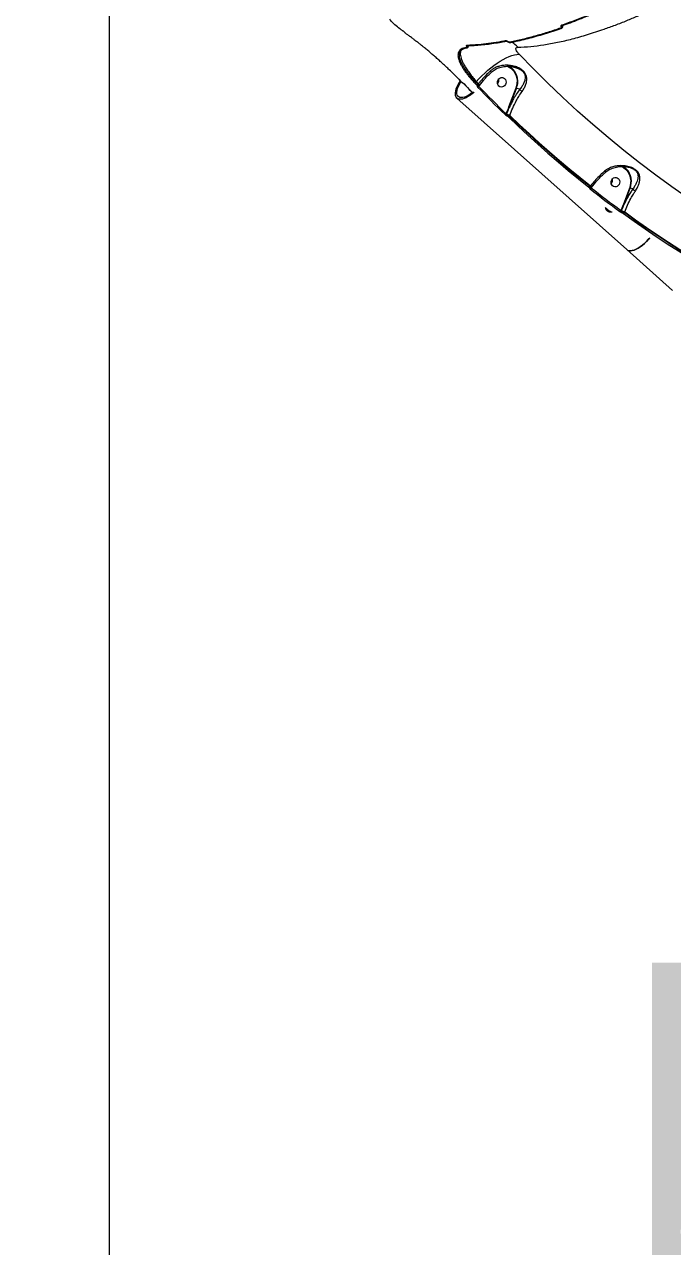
# Model space of a CAD drawing. Header units: millimetres. Extents: x -6328 to 5334, y -5037 to 4112.
# Drawn here: x -3619 to -3009, y -1223 to -73 of the extents above; entities that cross this region are included whole.
import ezdxf

# ---------------------------------------------------------------- set-up
doc = ezdxf.new("R2010")
doc.units = ezdxf.units.MM
for name, color, linetype in [('DIKOM_АРТИКУЛ', 7, 'Continuous'), ('DIKOM_ЗОНА', 80, 'Continuous'), ('DIKOM_ОБЪЕКТ', 7, 'Continuous'), ('DIKOM_РАЗМЕР_ЗОНА', 7, 'Continuous'), ('DIKOM_РАЗМЕР_ОБЪЕКТА', 7, 'Continuous')]:
    doc.layers.add(name, color=color, linetype=linetype)
doc.styles.add('style1', font='arial.ttf', dxfattribs={"width": 0.8})
doc.dimstyles.new('1-50', dxfattribs={"dimtxt": 300, "dimasz": 200, "dimexe": 100, "dimexo": 0, "dimgap": 100, "dimtad": 1, "dimtxsty": 'style1', "dimcen": 200, "dimclrd": 7, "dimclre": 7, "dimclrt": 7, "dimadec": 1, "dimazin": 2, "dimtfac": 1, "dimtmove": 0, "dimatfit": 2, "dimfxl": 0, "dimlwd": 25, "dimlwe": 18, "dimarcsym": 0})

# ---------------------------------------------------------------- blocks, each defined once
blk = doc.blocks.new('*D0')
at = {"layer": 'Defpoints', "color": 0, "transparency": 16777216}
for p in [(-3539.4, 760.3), (3333.5, 448.1), (3333.5, -4437.1)]:
    blk.add_point(p, dxfattribs=at)
at = {"layer": 'DIKOM_РАЗМЕР_ОБЪЕКТА', "color": 7, "lineweight": 18, "transparency": 16777216}
for p, q in [((-3539.4, 760.3), (-3539.4, -4537.1)), ((3333.5, 448.1), (3333.5, -4537.1))]:
    blk.add_line(p, q, dxfattribs=at)
at = {"layer": 'DIKOM_РАЗМЕР_ОБЪЕКТА', "color": 7, "lineweight": 25, "transparency": 16777216}
blk.add_line((-3339.4, -4437.1), (3133.5, -4437.1), dxfattribs=at)
at = {"layer": 'DIKOM_РАЗМЕР_ОБЪЕКТА', "color": 7, "transparency": 16777216}
for points in [[(-3339.4, -4403.8), (-3339.4, -4470.4), (-3539.4, -4437.1)], [(3133.5, -4403.8), (3133.5, -4470.4), (3333.5, -4437.1)]]:
    blk.add_solid(points, dxfattribs=at)
at = {"layer": 'DIKOM_РАЗМЕР_ОБЪЕКТА', "color": 7, "transparency": 16777216, "insert": (-103, -4183.9), "char_height": 300, "attachment_point": 5, "style": 'style1'}
blk.add_mtext('6900', dxfattribs=at)
blk = doc.blocks.new('*D1')
at = {"layer": 'Defpoints', "color": 0, "transparency": 16777216}
for p in [(-5040.9, 625.7), (5333.5, 448.1), (5333.5, -4936.8)]:
    blk.add_point(p, dxfattribs=at)
at = {"layer": 'DIKOM_РАЗМЕР_ЗОНА', "color": 7, "lineweight": 18, "transparency": 16777216}
for p, q in [((-5040.9, 625.7), (-5040.9, -5036.8)), ((5333.5, 448.1), (5333.5, -5036.8))]:
    blk.add_line(p, q, dxfattribs=at)
at = {"layer": 'DIKOM_РАЗМЕР_ЗОНА', "color": 7, "lineweight": 25, "transparency": 16777216}
blk.add_line((-4840.9, -4936.8), (5133.5, -4936.8), dxfattribs=at)
at = {"layer": 'DIKOM_РАЗМЕР_ЗОНА', "color": 7, "transparency": 16777216}
for points in [[(-4840.9, -4903.4), (-4840.9, -4970.1), (-5040.9, -4936.8)], [(5133.5, -4903.4), (5133.5, -4970.1), (5333.5, -4936.8)]]:
    blk.add_solid(points, dxfattribs=at)
at = {"layer": 'DIKOM_РАЗМЕР_ЗОНА', "color": 7, "transparency": 16777216, "insert": (-104.7, -4683.6), "char_height": 300, "attachment_point": 5, "style": 'style1'}
blk.add_mtext('10400', dxfattribs=at)
blk = doc.blocks.new('*D2')
at = {"layer": 'Defpoints', "color": 0, "transparency": 16777216}
for p in [(-5303.8, 2121.4), (-1621.1, 2121.4), (560.3, -2395.6)]:
    blk.add_point(p, dxfattribs=at)
at = {"layer": 'DIKOM_РАЗМЕР_ОБЪЕКТА', "color": 7, "lineweight": 18, "transparency": 16777216}
for p, q in [((-1621.1, 2121.4), (-5403.8, 2121.4)), ((560.3, -2395.6), (-5403.8, -2395.6))]:
    blk.add_line(p, q, dxfattribs=at)
at = {"layer": 'DIKOM_РАЗМЕР_ОБЪЕКТА', "color": 7, "lineweight": 25, "transparency": 16777216}
blk.add_line((-5303.8, -2195.6), (-5303.8, 1921.4), dxfattribs=at)
at = {"layer": 'DIKOM_РАЗМЕР_ОБЪЕКТА', "color": 7, "transparency": 16777216}
for points in [[(-5337.1, 1921.4), (-5270.4, 1921.4), (-5303.8, 2121.4)], [(-5337.1, -2195.6), (-5270.4, -2195.6), (-5303.8, -2395.6)]]:
    blk.add_solid(points, dxfattribs=at)
at = {"layer": 'DIKOM_РАЗМЕР_ОБЪЕКТА', "color": 7, "transparency": 16777216, "insert": (-5556.9, -137.1), "char_height": 300, "attachment_point": 5, "rotation": 90, "style": 'style1'}
blk.add_mtext('4500', dxfattribs=at)
blk = doc.blocks.new('*D3')
at = {"layer": 'Defpoints', "color": 0, "transparency": 16777216}
for p in [(-1814.9, 4111.7), (-5878, -3895.6), (33.3, -3895.6)]:
    blk.add_point(p, dxfattribs=at)
at = {"layer": 'DIKOM_РАЗМЕР_ЗОНА', "color": 7, "lineweight": 18, "transparency": 16777216}
for p, q in [((-1814.9, 4111.7), (-5978, 4111.7)), ((33.3, -3895.6), (-5978, -3895.6))]:
    blk.add_line(p, q, dxfattribs=at)
at = {"layer": 'DIKOM_РАЗМЕР_ЗОНА', "color": 7, "lineweight": 25, "transparency": 16777216}
blk.add_line((-5878, 3911.7), (-5878, -3695.6), dxfattribs=at)
at = {"layer": 'DIKOM_РАЗМЕР_ЗОНА', "color": 7, "transparency": 16777216}
for points in [[(-5911.3, 3911.7), (-5844.6, 3911.7), (-5878, 4111.7)], [(-5911.3, -3695.6), (-5844.6, -3695.6), (-5878, -3895.6)]]:
    blk.add_solid(points, dxfattribs=at)
at = {"layer": 'DIKOM_РАЗМЕР_ЗОНА', "color": 7, "transparency": 16777216, "insert": (-6131.2, 108), "char_height": 300, "attachment_point": 5, "rotation": 90, "style": 'style1'}
blk.add_mtext('8000', dxfattribs=at)

msp = doc.modelspace()

# ---------------------------------------------------------------- linework, layer by layer
at = {"layer": 'DIKOM_ЗОНА', "color": 3, "lineweight": 15}
msp.add_lwpolyline([(-2227.791, 4022.501, -0.40041339), (-924.694, 3567.218), (-783.266, 3290.817), (-574.315, 2882.448, 0.28156909), (-351.757, 2746.326), (3559.672, 2746.326, -0.23145362), (4743.738, 2167.188, -0.57475866), (2938.453, -2322.602, 0.34414921), (2725.867, -2545.064, -0.38527663), (1233.33, -3895.616), (300.314, -3895.616, -0.36360171), (-860.648, -2922.741, 0.36360171), (-1106.793, -2716.473), (-1724.025, -2716.473, -0.34915452), (-2514.764, -2087.631, 0.32427644), (-2736.03, -1894.92, -0.38827162), (-5040.908, 625.746), (-5040.908, 2102.661, -0.2943872), (-4453.774, 3013.453), (-2227.791, 4022.501)], format="xyb", dxfattribs=at)
at = {"layer": 'DIKOM_ОБЪЕКТ', "color": 7, "linetype": 'Continuous', "lineweight": 15}
for p, q in [((-3113.953, -77.051), (-3113.92, -77.039)), ((-3113.192, -74.467), (-3113.195, -74.471)), ((-3165.98, -89.112), (-3165.998, -89.116)), ((-3164.594, -89.477), (-3164.434, -89.601)), ((-3208.04, -97.59), (-3207.865, -97.427)), ((-3207.053, -96.667), (-3207.078, -96.686)), ((-3207.047, -96.732), (-3206.638, -96.503)), ((-3202.689, -95.273), (-3202.732, -95.28)), ((-3202.32, -93.364), (-3202.32, -93.364)), ((-3158.726, -113.453), (-3157.475, -113.764)), ((-3210.513, -124.945), (-3208.473, -127.08)), ((-3191.118, -130.944), (-3187.172, -125.959)), ((-3187.172, -125.959), (-3187.113, -125.885)), ((-3179.416, -118), (-3179.424, -118.005)), ((-3194.429, -127.701), (-3193.987, -127.239)), ((-3191.994, -129.325), (-3192.391, -129.834)), ((-3191.654, -131.63), (-3191.118, -130.944)), ((-3191.578, -131.204), (-3191.121, -130.619)), ((-3191.121, -130.619), (-3191.11, -130.601)), ((-3156.816, -133.332), (-3163.615, -151.221)), ((-3162.983, -151.444), (-3156.183, -133.555)), ((-3152.971, -134.276), (-3156.183, -133.555)), ((-3212.216, -142.667), (-3052.447, -285.271)), ((-3165.515, -158.09), (-3165.434, -157.875)), ((-3162.732, -159.59), (-3162.484, -158.938)), ((-3051.09, -207.621), (-3050.71, -207.699)), ((-3086.607, -225.318), (-3087.005, -225.827)), ((-3086.087, -227.063), (-3085.734, -226.611)), ((-3086.038, -227.329), (-3085.731, -226.936)), ((-3085.734, -226.611), (-3085.726, -226.599)), ((-3085.731, -226.936), (-3081.776, -221.94)), ((-3081.776, -221.94), (-3081.524, -221.618)), ((-3049.87, -227.282), (-3055.589, -242.331)), ((-3054.957, -242.554), (-3049.237, -227.505)), ((-3046.689, -228.077), (-3049.237, -227.505)), ((-3071.66, -246.551), (-3072.208, -246.149)), ((-3068.136, -249.558), (-3070.506, -247.837)), ((-3057.911, -248.543), (-3057.959, -248.67)), ((-3055.589, -242.331), (-3057.911, -248.543)), ((-3057.465, -249.136), (-3057.321, -248.756)), ((-3054.61, -250.447), (-3054.371, -249.818)), ((-3052.447, -285.271), (-3009.371, -323.718))]:
    msp.add_line(p, q, dxfattribs=at)
at = {"layer": 'DIKOM_ОБЪЕКТ', "color": 7, "linetype": 'Continuous', "lineweight": 15, "flags": 128}
for points in [[(-3164.412, -89.458), (-3164.453, -89.478), (-3164.489, -89.492), (-3164.521, -89.501), (-3164.549, -89.505), (-3164.572, -89.503), (-3164.591, -89.495), (-3164.605, -89.483), (-3164.614, -89.465)], [(-3161.554, -90.316), (-3161.542, -90.313), (-3161.502, -90.303)], [(-3193.987, -127.239), (-3191.486, -124.442), (-3188.848, -121.707), (-3186.096, -119.058), (-3183.257, -116.519), (-3180.355, -114.114), (-3177.418, -111.865), (-3174.471, -109.792), (-3171.543, -107.914), (-3168.659, -106.248), (-3165.845, -104.809), (-3163.129, -103.611), (-3160.534, -102.664), (-3158.083, -101.977), (-3155.8, -101.556), (-3153.706, -101.406)], [(-2994.433, -237.076), (-3009.936, -226.258), (-3025.248, -215.126), (-3040.365, -203.683), (-3055.282, -191.933), (-3069.994, -179.879), (-3084.496, -167.526), (-3098.784, -154.877), (-3112.854, -141.936), (-3126.7, -128.708), (-3140.319, -115.196), (-3153.706, -101.406)], [(-3164.769, -112.683), (-3163.188, -113.412), (-3161.397, -114.585), (-3159.795, -116.047), (-3158.418, -117.765), (-3157.294, -119.701), (-3156.449, -121.815), (-3155.9, -124.058), (-3155.661, -126.382), (-3155.736, -128.737), (-3156.124, -131.071), (-3156.816, -133.332)], [(-3156.183, -133.555), (-3155.47, -131.223), (-3155.07, -128.817), (-3154.993, -126.388), (-3155.239, -123.991), (-3155.805, -121.678), (-3156.677, -119.499), (-3157.835, -117.501), (-3159.256, -115.73), (-3160.908, -114.223), (-3162.754, -113.013), (-3163.616, -112.583)], [(-3210.513, -124.945), (-3210.507, -124.951), (-3210.441, -124.989)], [(-3208.401, -127.124), (-3208.656, -126.857), (-3208.911, -126.59), (-3209.166, -126.324), (-3209.421, -126.057), (-3209.676, -125.79), (-3209.931, -125.523), (-3210.186, -125.256), (-3210.441, -124.989)], [(-3166.623, -129.997), (-3167.375, -131.001), (-3168.343, -131.743), (-3169.446, -132.162), (-3170.597, -132.225), (-3171.702, -131.927), (-3172.671, -131.292), (-3173.426, -130.372), (-3173.906, -129.24), (-3174.071, -127.989), (-3173.909, -126.72), (-3173.432, -125.536), (-3172.679, -124.532), (-3171.712, -123.79), (-3170.608, -123.371), (-3169.457, -123.308), (-3168.353, -123.606), (-3167.384, -124.241), (-3166.629, -125.161), (-3166.149, -126.293), (-3165.984, -127.544), (-3166.146, -128.813), (-3166.623, -129.997)], [(-3196.073, -137.305), (-3197.467, -138.456), (-3199.49, -139.952), (-3201.492, -141.226), (-3203.438, -142.258), (-3205.296, -143.028), (-3207.032, -143.523), (-3208.618, -143.736), (-3210.026, -143.663), (-3211.232, -143.305), (-3212.216, -142.667), (-3212.961, -141.762), (-3213.453, -140.604), (-3213.685, -139.213), (-3213.653, -137.614), (-3213.357, -135.832), (-3212.802, -133.9), (-3211.998, -131.849), (-3210.958, -129.716), (-3209.701, -127.536), (-3209.051, -126.522)], [(-3197.087, -137.001), (-3197.778, -137.552), (-3199.688, -138.934), (-3201.57, -140.094), (-3203.39, -141.01), (-3205.114, -141.664), (-3206.71, -142.046), (-3208.148, -142.148), (-3209.401, -141.967), (-3210.446, -141.507), (-3211.264, -140.777), (-3211.838, -139.791), (-3212.16, -138.566), (-3212.222, -137.126), (-3212.023, -135.497), (-3211.568, -133.71), (-3210.864, -131.798), (-3209.925, -129.797), (-3208.768, -127.744), (-3208.417, -127.18)], [(-3208.473, -127.08), (-3208.468, -127.086), (-3208.401, -127.124)], [(-3206.698, -128.446), (-3206.81, -128.383), (-3206.935, -128.271)], [(-3205.54, -129.37), (-3205.533, -129.377), (-3205.465, -129.414)], [(-3197.646, -137.449), (-3199.106, -135.961), (-3202.292, -132.695), (-3205.465, -129.414)], [(-3195.484, -128.344), (-3195.229, -128.611), (-3194.975, -128.878), (-3194.72, -129.145), (-3194.465, -129.412), (-3194.21, -129.679), (-3193.955, -129.945), (-3193.7, -130.212), (-3193.445, -130.479)], [(-3192.391, -129.834), (-3192.646, -129.568), (-3192.901, -129.301), (-3193.156, -129.035), (-3193.411, -128.768), (-3193.666, -128.502), (-3193.92, -128.235), (-3194.175, -127.968), (-3194.429, -127.701)], [(-3193.987, -127.239), (-3193.738, -127.5), (-3193.489, -127.761), (-3193.24, -128.022), (-3192.991, -128.283), (-3192.742, -128.544), (-3192.492, -128.804), (-3192.243, -129.065), (-3191.994, -129.325)], [(-3192.708, -132.275), (-3189.535, -135.557), (-3186.35, -138.823), (-3183.151, -142.074), (-3179.94, -145.31), (-3176.716, -148.531), (-3173.48, -151.736), (-3170.231, -154.926), (-3166.97, -158.101)], [(-3165.937, -157.434), (-3169.195, -154.262), (-3172.441, -151.074), (-3175.675, -147.871), (-3178.896, -144.653), (-3182.104, -141.42), (-3185.3, -138.172), (-3188.483, -134.908), (-3191.654, -131.63)], [(-3163.761, -160.259), (-3154.608, -168.976), (-3145.361, -177.572), (-3136.021, -186.047), (-3126.59, -194.398), (-3117.068, -202.625), (-3107.457, -210.727), (-3097.758, -218.703), (-3087.971, -226.551)], [(-3087.005, -225.827), (-3096.783, -217.986), (-3106.474, -210.017), (-3116.078, -201.921), (-3125.592, -193.701), (-3135.015, -185.357), (-3144.347, -176.889), (-3153.587, -168.3), (-3162.732, -159.59)], [(-3162.484, -158.938), (-3153.321, -167.668), (-3144.065, -176.276), (-3134.714, -184.762), (-3125.272, -193.125), (-3115.739, -201.362), (-3106.116, -209.475), (-3096.405, -217.46), (-3086.607, -225.318)], [(-3057.374, -206.921), (-3057.329, -206.94), (-3055.359, -208.003), (-3053.577, -209.399), (-3052.026, -211.094), (-3050.742, -213.049), (-3049.757, -215.215), (-3049.095, -217.54), (-3048.771, -219.969), (-3048.795, -222.441), (-3049.164, -224.899), (-3049.87, -227.282)], [(-3059.711, -224.039), (-3060.464, -225.043), (-3061.431, -225.784), (-3062.535, -226.204), (-3063.686, -226.267), (-3064.79, -225.969), (-3065.76, -225.334), (-3066.514, -224.414), (-3066.994, -223.282), (-3067.159, -222.031), (-3066.997, -220.762), (-3066.52, -219.577), (-3065.768, -218.574), (-3064.8, -217.832), (-3063.697, -217.413), (-3062.546, -217.35), (-3061.441, -217.648), (-3060.472, -218.283), (-3059.717, -219.203), (-3059.238, -220.335), (-3059.072, -221.586), (-3059.234, -222.855), (-3059.711, -224.039)], [(-3049.237, -227.505), (-3048.538, -225.179), (-3048.151, -222.781), (-3048.084, -220.364), (-3048.337, -217.978), (-3048.907, -215.677), (-3049.78, -213.509), (-3050.938, -211.523), (-3052.354, -209.761), (-3054, -208.261), (-3055.839, -207.057), (-3055.979, -206.981)], [(-3087.005, -228.054), (-3083.529, -230.78), (-3080.042, -233.49), (-3076.545, -236.184), (-3073.037, -238.862), (-3069.519, -241.524), (-3065.99, -244.17), (-3062.452, -246.799), (-3058.903, -249.413)], [(-3057.959, -248.67), (-3061.505, -246.059), (-3065.04, -243.432), (-3068.566, -240.788), (-3072.081, -238.129), (-3075.586, -235.453), (-3079.081, -232.761), (-3082.565, -230.053), (-3086.038, -227.329)], [(-3055.549, -251.192), (-3045.361, -258.521), (-3035.093, -265.716), (-3024.744, -272.777), (-3014.318, -279.703), (-3003.815, -286.492), (-2993.237, -293.143), (-2982.585, -299.656), (-2971.861, -306.031)], [(-2970.99, -305.241), (-2981.706, -298.872), (-2992.349, -292.364), (-3002.919, -285.718), (-3013.413, -278.935), (-3023.83, -272.015), (-3034.17, -264.96), (-3044.43, -257.771), (-3054.61, -250.447)], [(-3054.371, -249.818), (-3044.172, -257.157), (-3033.891, -264.362), (-3023.531, -271.432), (-3013.093, -278.366), (-3002.578, -285.162), (-2991.987, -291.821), (-2981.322, -298.341), (-2970.584, -304.722)], [(-3030.898, -274.425), (-3031.842, -275.514), (-3033.724, -277.508), (-3035.687, -279.367), (-3037.697, -281.059), (-3039.721, -282.555), (-3041.723, -283.83), (-3043.669, -284.861), (-3045.526, -285.631), (-3047.263, -286.127), (-3048.848, -286.34), (-3050.256, -286.267), (-3051.463, -285.908), (-3052.447, -285.271)], [(-3052.447, -285.271), (-3051.463, -285.908), (-3050.256, -286.267), (-3048.848, -286.34), (-3047.263, -286.127), (-3045.526, -285.631), (-3043.669, -284.861), (-3041.723, -283.83), (-3039.721, -282.555), (-3037.697, -281.059), (-3035.687, -279.367), (-3033.724, -277.508), (-3031.842, -275.514), (-3030.898, -274.425)]]:
    msp.add_lwpolyline(points, dxfattribs=at)
at = {"layer": 'DIKOM_ОБЪЕКТ', "color": 7, "linetype": 'Continuous', "lineweight": 15}
for centre, radius, start, end in [((-3114.1, -76.399), 0.669, 214.402685, 282.669588), ((-3114.481, -73.945), 1.547, 277.706097, 340.840345), ((-3113.355, -73.83), 0.66, 213.869393, 284.107048), ((-3166.11, -88.388), 0.737, 217.808473, 278.722304), ((-3161.659, -89.596), 0.727, 217.481034, 278.355693), ((-3180.745, -118.741), 35.161, 42.812432, 54.862616), ((-3207.605, -95.913), 0.935, 226.027261, 304.29261), ((-3202.822, -94.452), 0.832, 221.476889, 276.188691), ((-3203.193, -92.524), 1.491, 268.36243, 327.415545), ((-3202.346, -92.587), 0.777, 219.280463, 272.5006), ((-3178.836, -115.71), 2.37, 216.643834, 255.62238), ((-3177.744, -126.035), 4.958, 320.491107, 14.222026), ((-3195.707, -126.791), 1.569, 278.162645, 324.531754), ((-3193.668, -128.93), 1.565, 278.217562, 324.697914), ((-3192.446, -130.724), 0.91, 226.041087, 277.817679), ((-3192.925, -130.738), 1.552, 278.007916, 324.945383), ((-3193.199, -131.105), 2.149, 13.56433, 55.893796), ((-3190.414, -130.165), 1.05, 216.616, 227.865797), ((-3154.881, -128.858), 4.874, 246.61732, 254.505782), ((-3148.999, -132.553), 4.329, 203.454684, 243.991179), ((-3167.196, -156.615), 1.502, 278.678822, 327.004549), ((-3159.304, -162.903), 8.292, 141.585127, 148.699854), ((-3164.18, -153.553), 4.5, 248.885333, 253.826576), ((-3164.549, -158.515), 1.055, 156.235188, 219.269793), ((-3173.266, -184.246), 27.509, 66.923595, 73.45712), ((-3163.996, -158.771), 1.507, 279.001479, 327.068428), ((-3161.681, -146.747), 4.874, 246.61732, 254.505782), ((-3088.232, -225.196), 1.38, 280.890967, 332.78102), ((-3086.952, -226.575), 0.907, 233.624074, 275.393071), ((-3087.258, -226.709), 1.369, 280.646109, 333.043715), ((-3087.781, -227.069), 2.109, 12.897793, 56.150667), ((-3085.027, -226.158), 1.05, 216.615679, 227.865598), ((-3070.833, -220.077), 4.958, 320.491109, 14.222024), ((-3047.935, -222.808), 4.874, 246.617723, 254.505602), ((-3070.524, -246.398), 0.975, 201.113176, 234.953463), ((-3059.163, -248.11), 1.328, 281.302469, 335.063216), ((-3055.754, -243.482), 5.502, 246.923823, 253.457205), ((-3056.517, -249.552), 1.035, 156.341488, 226.700106), ((-3065.154, -275.127), 27.51, 66.923823, 73.457205), ((-3053.655, -237.857), 4.874, 246.617555, 254.505845), ((-3055.819, -249.886), 1.333, 281.658629, 335.106393)]:
    msp.add_arc(centre, radius, start, end, dxfattribs=at)
for points, knots in [([(-3154.951, -94.845), (-3150.949, -94.651), (-3143.099, -94.269), (-3130.532, -92.636), (-3117.51, -90.27), (-3103.818, -87.062), (-3089.256, -82.959), (-3075.644, -78.501), (-3063.193, -73.968), (-3052.679, -69.847), (-3042.328, -65.525), (-3032.162, -61.039), (-3021.847, -56.249), (-3009.156, -50.07), (-2994.001, -42.25), (-2976.493, -32.597), (-2959.458, -22.625), (-2942.976, -12.454), (-2927.686, -2.56), (-2913.129, 7.265), (-2899.58, 16.759), (-2886.303, 26.399), (-2871.884, 37.227), (-2856.639, 49.123), (-2840.647, 62.128), (-2826.075, 74.449), (-2812.434, 86.406), (-2799.938, 97.729), (-2787.885, 109.013), (-2774.996, 121.471), (-2761.624, 134.896), (-2747.894, 149.275), (-2735.654, 162.638), (-2724.439, 175.382), (-2714.38, 187.261), (-2704.883, 198.919), (-2695.912, 210.388), (-2687.277, 221.867), (-2681.871, 229.478), (-2679.165, 233.286)], [0, 0, 0, 0, 0.03211084, 0.06298073, 0.0939441, 0.12526429, 0.15668208, 0.18983496, 0.21178607, 0.23377066, 0.25370409, 0.27363751, 0.29367177, 0.31370603, 0.34663874, 0.37968469, 0.41182079, 0.44122619, 0.47071198, 0.49604721, 0.52143372, 0.54552731, 0.56966493, 0.60185394, 0.63130746, 0.66084137, 0.68621742, 0.71164472, 0.7357766, 0.75995246, 0.7922219, 0.82174864, 0.85135581, 0.87679417, 0.90228378, 0.92647429, 0.95070876, 0.97533125, 1, 1, 1, 1]), ([(-3262.663, -79.684), (-3262.879, -79.543), (-3263.957, -78.838), (-3266.682, -76.933), (-3270.555, -73.711), (-3273.765, -70.716), (-3275.225, -68.843), (-3275.46, -68.541)], [0, 0, 0, 0, 0.04434027, 0.22170887, 0.57649439, 0.93179635, 1, 1, 1, 1]), ([(-3081.063, -61.352), (-3081.558, -61.564), (-3084.031, -62.621), (-3090.827, -65.463), (-3101.358, -69.671), (-3109.719, -72.688), (-3113.903, -74.198)], [0, 0, 0, 0, 0.04414271, 0.22072106, 0.61001616, 1, 1, 1, 1]), ([(-3113.196, -74.465), (-3110.647, -73.556), (-3105.373, -71.677), (-3097.241, -68.567), (-3088.861, -65.224), (-3083.2, -62.828), (-3080.375, -61.632)], [0, 0, 0, 0, 0.23842871, 0.49322038, 0.74714169, 1, 1, 1, 1]), ([(-3261.225, -81.006), (-3261.253, -80.976), (-3261.377, -80.841), (-3261.634, -80.575), (-3262.003, -80.219), (-3262.385, -79.882), (-3262.568, -79.752), (-3262.663, -79.684)], [0, 0, 0, 0, 0.0490732, 0.2179129, 0.42667151, 0.7022436, 1, 1, 1, 1]), ([(-3114.651, -76.777), (-3118.784, -78.169), (-3127.055, -80.955), (-3139.095, -84.494), (-3150.884, -87.601), (-3158.45, -89.225), (-3162.236, -90.039)], [0, 0, 0, 0, 0.24887394, 0.49819392, 0.74886905, 1, 1, 1, 1]), ([(-3161.512, -90.263), (-3161.046, -90.173), (-3158.176, -89.616), (-3152.748, -88.378), (-3145.225, -86.539), (-3137.542, -84.464), (-3129.72, -82.174), (-3121.859, -79.711), (-3116.543, -77.903), (-3113.929, -77.014)], [0, 0, 0, 0, 0.03139827, 0.19354931, 0.35580797, 0.51813895, 0.68050645, 0.84286258, 1, 1, 1, 1]), ([(-3114.274, -75.478), (-3114.209, -75.602), (-3114.081, -75.85), (-3114.08, -76.209), (-3114.222, -76.52), (-3114.446, -76.697), (-3114.613, -76.762), (-3114.651, -76.777)], [0, 0, 0, 0, 0.22109919, 0.44185068, 0.6744982, 0.92512971, 1, 1, 1, 1]), ([(-3113.903, -74.198), (-3113.94, -74.213), (-3114.103, -74.276), (-3114.324, -74.451), (-3114.466, -74.756), (-3114.464, -75.111), (-3114.337, -75.356), (-3114.274, -75.478)], [0, 0, 0, 0, 0.07334002, 0.32252886, 0.55505049, 0.77738371, 1, 1, 1, 1]), ([(-3113.963, -77.021), (-3113.814, -76.973), (-3113.437, -76.851), (-3113.015, -76.396), (-3112.756, -75.972), (-3112.754, -75.74), (-3112.754, -75.735)], [0, 0, 0, 0, 0.24924005, 0.62719536, 0.99251338, 1, 1, 1, 1]), ([(-3112.756, -75.736), (-3112.753, -75.729), (-3112.67, -75.54), (-3112.721, -75.083), (-3112.919, -74.664), (-3113.02, -74.453)], [0, 0, 0, 0, 0.01799397, 0.50471661, 1, 1, 1, 1]), ([(-3112.736, -75.769), (-3112.671, -75.429), (-3112.553, -74.815), (-3112.368, -74.346), (-3112.285, -74.136)], [0, 0, 0, 0, 0.5546896, 1, 1, 1, 1]), ([(-3259.737, -82.376), (-3259.843, -82.298), (-3260.055, -82.143), (-3260.461, -81.781), (-3260.868, -81.388), (-3261.109, -81.13), (-3261.225, -81.006)], [0, 0, 0, 0, 0.29746358, 0.5890265, 0.8028446, 1, 1, 1, 1]), ([(-3254.337, -86.249), (-3255.339, -85.509), (-3257.357, -84.018), (-3258.94, -82.926), (-3259.737, -82.376)], [0, 0, 0, 0, 0.49649173, 1, 1, 1, 1]), ([(-3210.441, -124.989), (-3211.856, -123.523), (-3214.71, -120.566), (-3218.777, -116.58), (-3222.39, -113.141), (-3225.497, -110.256), (-3228.668, -107.379), (-3231.837, -104.566), (-3234.965, -101.849), (-3238.043, -99.229), (-3241.086, -96.689), (-3244.025, -94.284), (-3246.827, -92.037), (-3249.479, -89.949), (-3252.016, -87.991), (-3253.562, -86.831), (-3254.337, -86.249)], [0, 0, 0, 0, 0.10130455, 0.20432453, 0.26932343, 0.3347703, 0.40163205, 0.46898375, 0.5341683, 0.59980778, 0.66688251, 0.73445322, 0.79966531, 0.86533087, 0.93242079, 1, 1, 1, 1]), ([(-3166.692, -88.839), (-3167.106, -88.919), (-3169.179, -89.315), (-3174.513, -90.268), (-3182.521, -91.465), (-3192.631, -92.597), (-3199.256, -92.907), (-3202.947, -93.079)], [0, 0, 0, 0, 0.03216595, 0.16083521, 0.41839607, 0.67595693, 1, 1, 1, 1]), ([(-3202.315, -93.34), (-3200.716, -93.289), (-3197.018, -93.17), (-3191.014, -92.718), (-3184.354, -92.035), (-3177.524, -91.112), (-3171.409, -90.139), (-3167.502, -89.382), (-3165.985, -89.088)], [0, 0, 0, 0, 0.14177693, 0.32775838, 0.51316673, 0.69785078, 0.88267147, 1, 1, 1, 1]), ([(-3164.412, -89.458), (-3164.437, -89.436), (-3164.552, -89.334), (-3164.829, -89.148), (-3165.276, -88.949), (-3165.964, -88.774), (-3166.401, -88.813), (-3166.692, -88.839)], [0, 0, 0, 0, 0.03493693, 0.1620442, 0.33627578, 0.55916765, 1, 1, 1, 1]), ([(-3165.997, -89.12), (-3165.972, -89.114), (-3165.848, -89.086), (-3165.521, -89.092), (-3165.115, -89.195), (-3164.853, -89.311), (-3164.705, -89.403), (-3164.621, -89.468), (-3164.569, -89.517), (-3164.541, -89.55), (-3164.534, -89.56), (-3164.532, -89.563)], [0, 0, 0, 0, 0.09315187, 0.46858472, 0.68898941, 0.81293581, 0.87581062, 0.91560274, 0.94783559, 0.98206875, 1, 1, 1, 1]), ([(-3164.434, -89.601), (-3164.33, -89.689), (-3164.048, -89.926), (-3163.466, -90.176), (-3162.753, -90.358), (-3162.095, -90.41), (-3161.709, -90.326), (-3161.559, -90.293)], [0, 0, 0, 0, 0.11979465, 0.32349493, 0.55524717, 0.82678476, 1, 1, 1, 1]), ([(-3162.236, -90.039), (-3162.518, -90.067), (-3162.936, -90.109), (-3163.591, -89.945), (-3164.015, -89.756), (-3164.279, -89.578), (-3164.389, -89.479), (-3164.412, -89.458)], [0, 0, 0, 0, 0.44560859, 0.66233718, 0.83648548, 0.96573309, 1, 1, 1, 1]), ([(-3208.254, -96.586), (-3208.857, -97.066), (-3210.072, -98.034), (-3210.912, -99.839), (-3211.233, -101.665), (-3211.201, -103.403), (-3210.867, -105.335), (-3210.227, -107.43), (-3209.304, -109.661), (-3208.09, -112.029), (-3206.869, -114.128), (-3205.949, -115.477), (-3205.631, -115.943)], [0, 0, 0, 0, 0.14273123, 0.28781861, 0.38075923, 0.47434713, 0.56997958, 0.66631964, 0.75955429, 0.85344354, 0.94939551, 1, 1, 1, 1]), ([(-3194.429, -127.701), (-3196.125, -125.864), (-3198.692, -123.085), (-3201.595, -119.471), (-3204.215, -115.949), (-3206.351, -112.594), (-3207.951, -109.482), (-3209.173, -106.554), (-3209.82, -103.918), (-3209.885, -101.617), (-3209.55, -99.819), (-3209.068, -98.512), (-3208.402, -97.923), (-3208.296, -97.828)], [0, 0, 0, 0, 0.14304458, 0.21643125, 0.29035738, 0.43340173, 0.50680947, 0.58076296, 0.72327955, 0.79641441, 0.87009043, 0.97920565, 1, 1, 1, 1]), ([(-3207.807, -97.356), (-3207.973, -97.492), (-3208.606, -98.011), (-3209.032, -99.401), (-3209.147, -101.428), (-3208.76, -103.731), (-3207.923, -106.36), (-3206.617, -109.306), (-3204.877, -112.52), (-3202.724, -115.961), (-3200.166, -119.594), (-3197.275, -123.362), (-3195.082, -125.948), (-3193.987, -127.239)], [0, 0, 0, 0, 0.03937163, 0.15012602, 0.24425403, 0.33867328, 0.43280111, 0.52725082, 0.621995, 0.71644466, 0.810865, 0.90557957, 1, 1, 1, 1]), ([(-3203.446, -95.003), (-3204.376, -95.16), (-3206.249, -95.476), (-3207.583, -96.214), (-3208.254, -96.586)], [0, 0, 0, 0, 0.49649265, 1, 1, 1, 1]), ([(-3207.851, -97.452), (-3207.741, -97.324), (-3207.514, -97.06), (-3207.17, -96.861), (-3206.991, -96.758)], [0, 0, 0, 0, 0.4823797, 1, 1, 1, 1]), ([(-3206.638, -96.503), (-3206.447, -96.388), (-3205.871, -96.04), (-3204.598, -95.646), (-3203.458, -95.362), (-3202.745, -95.305), (-3202.686, -95.3)], [0, 0, 0, 0, 0.19256837, 0.58222977, 0.96511434, 1, 1, 1, 1]), ([(-3202.947, -93.079), (-3202.976, -93.081), (-3203.151, -93.091), (-3203.373, -93.185), (-3203.471, -93.428), (-3203.425, -93.708), (-3203.299, -93.912), (-3203.236, -94.015)], [0, 0, 0, 0, 0.0639347, 0.38859056, 0.64558694, 0.82229867, 1, 1, 1, 1]), ([(-3203.236, -94.015), (-3203.17, -94.121), (-3203.039, -94.333), (-3202.99, -94.629), (-3203.082, -94.9), (-3203.316, -94.967), (-3203.446, -95.003)], [0, 0, 0, 0, 0.18490529, 0.36859698, 0.65009056, 1, 1, 1, 1]), ([(-3202.737, -95.252), (-3202.627, -95.244), (-3202.325, -95.221), (-3201.882, -94.949), (-3201.545, -94.554), (-3201.506, -94.272), (-3201.494, -94.187)], [0, 0, 0, 0, 0.19636581, 0.539171, 0.86025, 1, 1, 1, 1]), ([(-3201.504, -94.186), (-3201.477, -94.12), (-3201.397, -93.922), (-3201.441, -93.605), (-3201.563, -93.371), (-3201.593, -93.312)], [0, 0, 0, 0, 0.27362664, 0.8198101, 1, 1, 1, 1]), ([(-3201.456, -94.245), (-3201.432, -94.126), (-3201.357, -93.762), (-3201.241, -93.49), (-3201.163, -93.307)], [0, 0, 0, 0, 0.32820315, 1, 1, 1, 1]), ([(-3153.706, -101.406), (-3154.337, -100.688), (-3155.591, -99.263), (-3156.604, -97.336), (-3156.788, -95.852), (-3156.174, -95.005), (-3155.311, -94.892), (-3154.951, -94.845)], [0, 0, 0, 0, 0.21801933, 0.43323742, 0.64378919, 0.85143662, 1, 1, 1, 1]), ([(-3150.897, -136.444), (-3150.166, -135.331), (-3148.68, -133.07), (-3147.277, -129.677), (-3146.482, -126.291), (-3146.479, -123.128), (-3147.243, -120.579), (-3148.356, -118.719), (-3149.781, -117.037), (-3151.774, -115.483), (-3154.117, -114.212), (-3156.737, -113.134), (-3160.012, -112.244), (-3163.931, -111.739), (-3167.972, -111.781), (-3171.842, -112.411), (-3175.428, -113.618), (-3178.39, -115.166), (-3180.033, -116.537), (-3180.737, -117.124)], [0, 0, 0, 0, 0.07475823, 0.15190946, 0.22739078, 0.30517641, 0.36884964, 0.40103936, 0.43432963, 0.49045712, 0.5278011, 0.56608448, 0.63010266, 0.69576569, 0.76372874, 0.83322368, 0.89282715, 0.95406149, 1, 1, 1, 1]), ([(-3179.33, -118.103), (-3178.984, -117.777), (-3178.053, -116.898), (-3176.314, -115.731), (-3174.172, -114.603), (-3171.851, -113.768), (-3169.35, -113.128), (-3166.663, -112.744), (-3163.864, -112.65), (-3161.095, -112.885), (-3158.951, -113.249), (-3157.77, -113.627), (-3157.461, -113.726)], [0, 0, 0, 0, 0.0607989, 0.16366244, 0.26729362, 0.37179919, 0.48163028, 0.60210732, 0.72391761, 0.84359205, 0.95906435, 1, 1, 1, 1]), ([(-3157.475, -113.764), (-3157.103, -113.849), (-3156.077, -114.082), (-3154.429, -114.757), (-3152.3, -115.824), (-3150.167, -117.439), (-3149.071, -118.959), (-3148.3, -120.583), (-3147.874, -122.524), (-3148.145, -125.272), (-3149.139, -128.212), (-3150.692, -131.229), (-3152.205, -133.252), (-3152.971, -134.276)], [0, 0, 0, 0, 0.03543251, 0.0977839, 0.16162313, 0.25181722, 0.34090935, 0.3570054, 0.46335167, 0.59466792, 0.73035812, 0.86349093, 1, 1, 1, 1]), ([(-3205.631, -115.943), (-3205.354, -116.363), (-3204.517, -117.631), (-3202.849, -119.853), (-3200.647, -122.601), (-3198.201, -125.44), (-3196.392, -127.373), (-3195.484, -128.344)], [0, 0, 0, 0, 0.1082212, 0.32720928, 0.54772201, 0.773034, 1, 1, 1, 1]), ([(-3180.737, -117.124), (-3182.333, -118.647), (-3185.571, -121.736), (-3189.295, -125.929), (-3191.342, -128.505), (-3191.994, -129.325)], [0, 0, 0, 0, 0.39848013, 0.80851484, 1, 1, 1, 1]), ([(-3191.074, -130.63), (-3190.701, -130.151), (-3189.607, -128.747), (-3187.646, -126.449), (-3185.218, -123.754), (-3182.679, -121.143), (-3180.73, -119.231), (-3179.62, -118.236), (-3179.398, -118.037)], [0, 0, 0, 0, 0.10780752, 0.31623167, 0.52613744, 0.73683151, 0.94740871, 1, 1, 1, 1]), ([(-3208.407, -127.138), (-3208.308, -127.24), (-3208.045, -127.511), (-3207.53, -127.93), (-3207.067, -128.271), (-3206.796, -128.385), (-3206.7, -128.425)], [0, 0, 0, 0, 0.18970684, 0.50608505, 0.82508296, 1, 1, 1, 1]), ([(-3206.935, -128.271), (-3207.032, -128.22), (-3207.225, -128.119), (-3207.603, -127.847), (-3207.993, -127.523), (-3208.259, -127.271), (-3208.384, -127.141), (-3208.401, -127.124)], [0, 0, 0, 0, 0.24073631, 0.48135657, 0.72209171, 0.96279921, 1, 1, 1, 1]), ([(-3205.465, -129.414), (-3205.482, -129.396), (-3205.608, -129.267), (-3205.875, -129.015), (-3206.266, -128.693), (-3206.644, -128.422), (-3206.838, -128.321), (-3206.935, -128.271)], [0, 0, 0, 0, 0.03723176, 0.27787581, 0.51858076, 0.75923371, 1, 1, 1, 1]), ([(-3206.699, -128.446), (-3206.692, -128.45), (-3206.673, -128.458), (-3206.573, -128.513), (-3206.4, -128.627), (-3206.14, -128.82), (-3205.841, -129.075), (-3205.623, -129.279), (-3205.543, -129.367), (-3205.54, -129.37)], [0, 0, 0, 0, 0.06262566, 0.17772611, 0.335617, 0.53039756, 0.75587526, 0.99249724, 1, 1, 1, 1]), ([(-3205.54, -129.37), (-3203.347, -131.651), (-3200.755, -134.349), (-3198.116, -136.99), (-3197.709, -137.398)], [0, 0, 0, 0, 0.84568169, 1, 1, 1, 1]), ([(-3193.445, -130.479), (-3193.344, -130.59), (-3193.144, -130.813), (-3192.977, -131.095), (-3192.936, -131.296), (-3193.004, -131.367), (-3193.07, -131.378), (-3193.078, -131.379)], [0, 0, 0, 0, 0.24047479, 0.48101737, 0.72188855, 0.96287892, 1, 1, 1, 1]), ([(-3193.078, -131.379), (-3193.087, -131.38), (-3193.153, -131.391), (-3193.22, -131.461), (-3193.178, -131.661), (-3193.01, -131.942), (-3192.809, -132.164), (-3192.708, -132.275)], [0, 0, 0, 0, 0.03728959, 0.27823629, 0.51904575, 0.7595575, 1, 1, 1, 1]), ([(-3191.605, -131.182), (-3191.581, -131.165), (-3191.5, -131.108), (-3191.597, -130.825), (-3191.878, -130.38), (-3192.22, -130.016), (-3192.391, -129.834)], [0, 0, 0, 0, 0.12027011, 0.41365322, 0.70678312, 1, 1, 1, 1]), ([(-3192.328, -131.602), (-3192.253, -131.597), (-3192.045, -131.584), (-3191.764, -131.428), (-3191.637, -131.251), (-3191.594, -131.191)], [0, 0, 0, 0, 0.27228083, 0.75132234, 1, 1, 1, 1]), ([(-3191.654, -131.63), (-3191.684, -131.588), (-3191.745, -131.506), (-3191.787, -131.399), (-3191.795, -131.328), (-3191.773, -131.309), (-3191.767, -131.303)], [0, 0, 0, 0, 0.29251365, 0.58581437, 0.87939098, 1, 1, 1, 1]), ([(-3152.971, -134.276), (-3153.997, -135.709), (-3156.067, -138.6), (-3158.739, -143.061), (-3161.062, -147.361), (-3162.341, -150.079), (-3162.983, -151.444)], [0, 0, 0, 0, 0.27944844, 0.56341837, 0.78071307, 1, 1, 1, 1]), ([(-3162.484, -158.938), (-3161.592, -156.615), (-3159.784, -151.905), (-3156.81, -145.932), (-3153.83, -140.716), (-3151.927, -137.943), (-3150.897, -136.444)], [0, 0, 0, 0, 0.28486173, 0.57775047, 0.77156728, 1, 1, 1, 1]), ([(-3166.97, -158.101), (-3166.919, -158.149), (-3166.743, -158.316), (-3166.536, -158.479), (-3166.389, -158.596)], [0, 0, 0, 0, 0.28792153, 1, 1, 1, 1]), ([(-3166.389, -158.596), (-3166.278, -158.676), (-3166.037, -158.85), (-3165.669, -159.067), (-3165.467, -159.144), (-3165.366, -159.183)], [0, 0, 0, 0, 0.29862259, 0.6490483, 1, 1, 1, 1]), ([(-3163.615, -151.221), (-3163.72, -151.499), (-3164.501, -153.567), (-3165.27, -155.639), (-3165.937, -157.434)], [0, 0, 0, 0, 0.13436532, 1, 1, 1, 1]), ([(-3165.801, -157.751), (-3165.837, -157.677), (-3165.889, -157.572), (-3165.926, -157.465), (-3165.937, -157.434)], [0, 0, 0, 0, 0.70537909, 1, 1, 1, 1]), ([(-3165.515, -158.09), (-3165.541, -158.076), (-3165.573, -158.059), (-3165.641, -157.994), (-3165.716, -157.902), (-3165.774, -157.8), (-3165.801, -157.751)], [0, 0, 0, 0, 0.26183799, 0.32100364, 0.67157227, 1, 1, 1, 1]), ([(-3162.732, -159.59), (-3162.798, -159.543), (-3163.075, -159.344), (-3163.62, -158.993), (-3164.335, -158.59), (-3165.007, -158.264), (-3165.345, -158.148), (-3165.515, -158.09)], [0, 0, 0, 0, 0.07489081, 0.3151648, 0.54513265, 0.77149545, 1, 1, 1, 1]), ([(-3165.434, -157.875), (-3164.731, -156.006), (-3163.924, -153.859), (-3163.091, -151.721), (-3162.983, -151.444)], [0, 0, 0, 0, 0.87076868, 1, 1, 1, 1]), ([(-3165.366, -159.183), (-3165.265, -159.221), (-3165.063, -159.297), (-3164.671, -159.528), (-3164.261, -159.82), (-3163.953, -160.077), (-3163.798, -160.224), (-3163.761, -160.259)], [0, 0, 0, 0, 0.22495392, 0.44958107, 0.68032771, 0.92381333, 1, 1, 1, 1]), ([(-3044.37, -230.247), (-3043.62, -229.039), (-3042.258, -226.85), (-3041.012, -223.711), (-3040.223, -220.679), (-3039.997, -217.527), (-3040.514, -214.849), (-3041.574, -212.759), (-3042.873, -211.097), (-3044.942, -209.417), (-3047.572, -208.087), (-3050.213, -207.193), (-3053.306, -206.498), (-3057.063, -206.136), (-3061.4, -206.353), (-3065.702, -207.268), (-3069.779, -208.855), (-3072.11, -210.577), (-3073.236, -211.408)], [0, 0, 0, 0, 0.0785517, 0.14240769, 0.2076086, 0.28569108, 0.36653484, 0.40509871, 0.44484294, 0.49743706, 0.54968496, 0.59178495, 0.63493314, 0.70636046, 0.77972168, 0.85332184, 0.92913885, 1, 1, 1, 1]), ([(-3071.915, -212.187), (-3071.389, -211.756), (-3070.222, -210.802), (-3068.178, -209.605), (-3065.85, -208.549), (-3063.344, -207.764), (-3060.671, -207.227), (-3057.865, -206.962), (-3055.136, -207), (-3052.743, -207.241), (-3051.327, -207.551), (-3050.708, -207.687)], [0, 0, 0, 0, 0.09129094, 0.20230842, 0.31718986, 0.43468366, 0.55545105, 0.68363424, 0.81138527, 0.91746484, 1, 1, 1, 1]), ([(-3073.236, -211.408), (-3074.684, -212.69), (-3077.525, -215.207), (-3081.58, -219.374), (-3084.566, -222.767), (-3086.178, -224.781), (-3086.607, -225.318)], [0, 0, 0, 0, 0.3028924, 0.59446107, 0.89202867, 1, 1, 1, 1]), ([(-3085.701, -226.62), (-3085.16, -225.933), (-3083.888, -224.319), (-3081.733, -221.82), (-3079.281, -219.14), (-3076.733, -216.547), (-3074.28, -214.199), (-3072.664, -212.786), (-3071.937, -212.151)], [0, 0, 0, 0, 0.13284043, 0.31224937, 0.49248311, 0.67294604, 0.85295667, 1, 1, 1, 1]), ([(-3071.969, -212.115), (-3072.008, -212.14), (-3072.1, -212.201), (-3072.446, -212.043), (-3072.831, -211.766), (-3073.107, -211.527), (-3073.206, -211.436), (-3073.236, -211.408)], [0, 0, 0, 0, 0.21841821, 0.52668078, 0.8349444, 0.94904855, 1, 1, 1, 1]), ([(-3050.71, -207.699), (-3050.599, -207.721), (-3049.714, -207.898), (-3047.956, -208.499), (-3045.553, -209.639), (-3043.766, -211.108), (-3042.724, -212.531), (-3042.334, -213.418), (-3041.885, -214.81), (-3041.702, -216.738), (-3042.189, -219.485), (-3043.16, -222.198), (-3044.557, -224.994), (-3045.866, -226.991), (-3046.686, -228.079), (-3046.687, -228.079)], [0, 0, 0, 0, 0.01023137, 0.08115103, 0.16376425, 0.24578248, 0.30576083, 0.36842602, 0.37163191, 0.50344698, 0.64073728, 0.7515139, 0.86419113, 0.99993076, 1, 1, 1, 1]), ([(-3087.971, -226.551), (-3087.858, -226.646), (-3087.632, -226.835), (-3087.43, -227.073), (-3087.362, -227.24), (-3087.419, -227.297), (-3087.481, -227.304), (-3087.49, -227.305)], [0, 0, 0, 0, 0.24066499, 0.4814361, 0.72163298, 0.96120143, 1, 1, 1, 1]), ([(-3087.49, -227.305), (-3087.499, -227.306), (-3087.562, -227.313), (-3087.618, -227.369), (-3087.549, -227.535), (-3087.346, -227.771), (-3087.119, -227.96), (-3087.005, -228.054)], [0, 0, 0, 0, 0.03857164, 0.27808991, 0.51835572, 0.75923138, 1, 1, 1, 1]), ([(-3086.115, -227.042), (-3086.092, -227.027), (-3086.017, -226.977), (-3086.138, -226.724), (-3086.453, -226.322), (-3086.821, -225.992), (-3087.005, -225.827)], [0, 0, 0, 0, 0.12218393, 0.41445284, 0.70737051, 1, 1, 1, 1]), ([(-3086.87, -227.463), (-3086.816, -227.461), (-3086.646, -227.458), (-3086.347, -227.333), (-3086.177, -227.149), (-3086.096, -227.062)], [0, 0, 0, 0, 0.19846561, 0.6183581, 1, 1, 1, 1]), ([(-3046.689, -228.077), (-3047.472, -229.219), (-3049.047, -231.516), (-3051.202, -235.149), (-3053.195, -238.831), (-3054.368, -241.309), (-3054.957, -242.554)], [0, 0, 0, 0, 0.25954468, 0.52183851, 0.75987951, 1, 1, 1, 1]), ([(-3046.687, -228.079), (-3046.687, -228.078), (-3046.688, -228.077), (-3046.689, -228.077), (-3046.689, -228.077)], [0, 0, 0, 0, 0.62121693, 1, 1, 1, 1]), ([(-3046.687, -228.079), (-3046.609, -228.248), (-3046.453, -228.585), (-3045.95, -229.157), (-3045.315, -229.697), (-3044.798, -230.025), (-3044.485, -230.19), (-3044.41, -230.227), (-3044.37, -230.247)], [0, 0, 0, 0, 0.23162204, 0.46324406, 0.69486649, 0.92648967, 0.96103414, 1, 1, 1, 1]), ([(-3054.371, -249.818), (-3053.527, -247.661), (-3051.814, -243.284), (-3048.958, -237.643), (-3046.428, -233.308), (-3044.967, -231.134), (-3044.37, -230.247)], [0, 0, 0, 0, 0.30725845, 0.62331842, 0.84635295, 1, 1, 1, 1]), ([(-3066.099, -250.074), (-3066.682, -250.124), (-3067.945, -250.233), (-3069.765, -249.62), (-3071.234, -248.497), (-3072.143, -247.088), (-3072.254, -246.037), (-3072.304, -245.56)], [0, 0, 0, 0, 0.18825638, 0.40759205, 0.6212475, 0.82803665, 1, 1, 1, 1]), ([(-3071.705, -246.532), (-3071.687, -246.545), (-3071.572, -246.628), (-3071.428, -246.746), (-3071.323, -246.837), (-3071.29, -246.874), (-3071.296, -246.866), (-3071.297, -246.866)], [0, 0, 0, 0, 0.07632627, 0.49869679, 0.79671076, 0.99248172, 1, 1, 1, 1]), ([(-3071.084, -247.196), (-3071.078, -247.197), (-3071.025, -247.203), (-3070.981, -247.175), (-3071.07, -247.04), (-3071.297, -246.826), (-3071.539, -246.642), (-3071.66, -246.551)], [0, 0, 0, 0, 0.02785604, 0.26501947, 0.5077103, 0.75396249, 1, 1, 1, 1]), ([(-3071.604, -246.558), (-3071.595, -246.617), (-3071.572, -246.757), (-3071.475, -246.948), (-3071.337, -247.144), (-3071.107, -247.381), (-3070.831, -247.613), (-3070.576, -247.796), (-3070.522, -247.834)], [0, 0, 0, 0, 0.08805592, 0.20964158, 0.33693633, 0.53043245, 0.90119265, 1, 1, 1, 1]), ([(-3067.36, -249.512), (-3067.727, -249.537), (-3068.774, -249.609), (-3070.263, -249.128), (-3071.074, -248.436), (-3071.407, -248.151)], [0, 0, 0, 0, 0.24072222, 0.68749301, 1, 1, 1, 1]), ([(-3070.506, -247.837), (-3070.627, -247.745), (-3070.869, -247.563), (-3071.097, -247.351), (-3071.186, -247.218), (-3071.143, -247.189), (-3071.089, -247.196), (-3071.084, -247.196)], [0, 0, 0, 0, 0.2457883, 0.49179052, 0.73428787, 0.97152538, 1, 1, 1, 1]), ([(-3058.903, -249.413), (-3058.873, -249.434), (-3058.718, -249.547), (-3058.401, -249.754), (-3057.962, -250.002), (-3057.543, -250.203), (-3057.332, -250.271), (-3057.227, -250.305)], [0, 0, 0, 0, 0.05577339, 0.29680369, 0.53266233, 0.7662387, 1, 1, 1, 1]), ([(-3057.465, -249.136), (-3057.5, -249.123), (-3057.57, -249.095), (-3057.698, -248.993), (-3057.824, -248.86), (-3057.91, -248.746), (-3057.951, -248.682), (-3057.959, -248.67)], [0, 0, 0, 0, 0.21786195, 0.44358903, 0.68359884, 0.93977254, 1, 1, 1, 1]), ([(-3054.61, -250.447), (-3054.66, -250.418), (-3054.93, -250.258), (-3055.476, -249.961), (-3056.227, -249.598), (-3056.937, -249.3), (-3057.289, -249.191), (-3057.465, -249.136)], [0, 0, 0, 0, 0.05476267, 0.29440938, 0.53012516, 0.76468848, 1, 1, 1, 1]), ([(-3057.321, -248.756), (-3057.202, -248.445), (-3056.612, -246.891), (-3055.837, -244.818), (-3055.156, -243.066), (-3054.957, -242.554)], [0, 0, 0, 0, 0.15042181, 0.75212824, 1, 1, 1, 1]), ([(-3057.227, -250.305), (-3057.122, -250.339), (-3056.91, -250.406), (-3056.491, -250.606), (-3056.051, -250.853), (-3055.734, -251.059), (-3055.578, -251.171), (-3055.549, -251.192)], [0, 0, 0, 0, 0.2340719, 0.46796542, 0.70396285, 0.944859, 1, 1, 1, 1])]:
    msp.add_open_spline(points, degree=3, knots=knots, dxfattribs=at)

# ---------------------------------------------------------------- texts
at = {"layer": 'DIKOM_АРТИКУЛ', "insert": (-3056.08, -956.204), "char_height": 300, "width": 1667.53662, "attachment_point": 1, "style": 'style1'}
msp.add_mtext('ИКС-1.86', dxfattribs=at)

# ---------------------------------------------------------------- dimensions: what is measured, and where the dimension line sits
at = {"layer": 'DIKOM_РАЗМЕР_ЗОНА'}
dim = msp.add_linear_dim(base=(-5877.98, -3895.616), p1=(-1814.925, 4111.709), p2=(33.33, -3895.616), angle=90, text='8000', dimstyle='1-50', dxfattribs=at)
dim.commit()
dim.dimension.update_dxf_attribs({"geometry": '*D3', "text_midpoint": (-5877.98, 108.046), "dimtype": 160})
dim = msp.add_linear_dim(base=(5333.521, -4936.782), p1=(-5040.908, 625.746), p2=(5333.521, 448.128), text='10400', dimstyle='1-50', dxfattribs=at)
dim.commit()
dim.dimension.update_dxf_attribs({"geometry": '*D1', "text_midpoint": (-104.69, -4936.782), "dimtype": 160})
at = {"layer": 'DIKOM_РАЗМЕР_ОБЪЕКТА'}
dim = msp.add_linear_dim(base=(-5303.773, 2121.419), p1=(560.33, -2395.616), p2=(-1621.109, 2121.419), angle=90, text='4500', dimstyle='1-50', dxfattribs=at)
dim.commit()
dim.dimension.update_dxf_attribs({"geometry": '*D2', "text_midpoint": (-5303.773, -137.099), "dimtype": 160})
dim = msp.add_linear_dim(base=(3333.521, -4437.108), p1=(-3539.449, 760.323), p2=(3333.521, 448.128), text='6900', dimstyle='1-50', dxfattribs=at)
dim.commit()
dim.dimension.update_dxf_attribs({"geometry": '*D0', "text_midpoint": (-102.964, -4437.108), "dimtype": 160})

doc.saveas('drawing.dxf')
